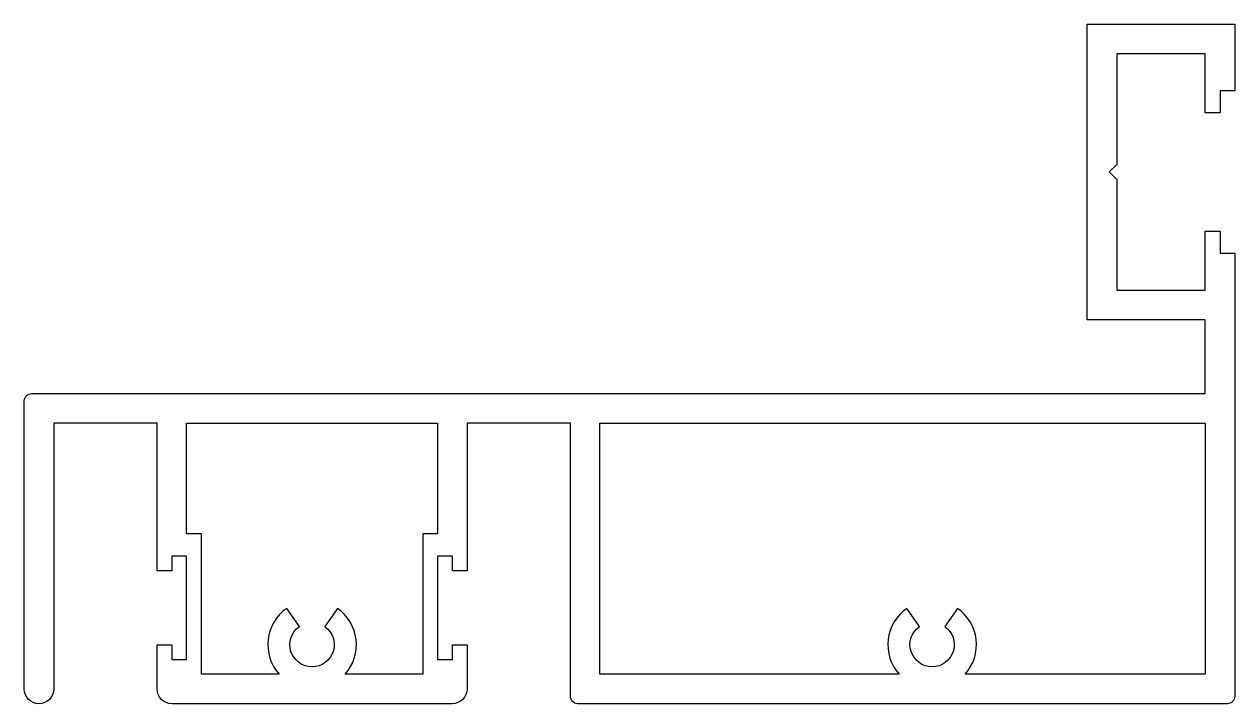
# Model space of a CAD drawing. Extents: x 196.1 to 278.1, y 225.6 to 271.6.
import ezdxf

# ---------------------------------------------------------------- set-up
doc = ezdxf.new("R2010")
doc.units = 0
doc.layers.add('ANA', color=220, linetype='CONTINUOUS')

msp = doc.modelspace()

# ---------------------------------------------------------------- linework, layer by layer
at = {"layer": 'ANA'}
for points in [[(226.11, 234.587), (225.11, 234.587), (225.11, 235.587), (224.11, 235.587), (224.11, 228.587), (225.11, 228.587), (225.11, 229.587), (226.11, 229.587), (226.11, 226.587, -0.414214), (225.11, 225.587), (206.11, 225.587, -0.414214), (205.11, 226.587), (205.11, 229.587), (206.11, 229.587), (206.11, 228.587), (207.11, 228.587), (207.11, 235.587), (206.11, 235.587), (206.11, 234.587), (205.11, 234.587), (205.11, 244.587), (198.11, 244.587), (198.11, 226.587, -1), (196.11, 226.587), (196.11, 246.087, -0.414214), (196.61, 246.587), (276.11, 246.587), (276.11, 251.587), (268.11, 251.587), (268.11, 271.587), (278.11, 271.587), (278.11, 267.087), (277.11, 267.087), (277.11, 265.587), (276.11, 265.587), (276.11, 269.587), (270.11, 269.587), (270.11, 262.087), (269.61, 261.587), (270.11, 261.087), (270.11, 253.587), (276.11, 253.587), (276.11, 257.587), (277.11, 257.587), (277.11, 256.087), (278.11, 256.087), (278.11, 226.087, -0.414214), (277.61, 225.587), (233.61, 225.587, -0.414214), (233.11, 226.087), (233.11, 244.587), (226.11, 244.587)], [(214.75, 230.816), (213.89, 232.045, 0.449472), (213.374, 227.587), (208.11, 227.587), (208.11, 237.087), (207.11, 237.087), (207.11, 244.587), (224.11, 244.587), (224.11, 237.087), (223.11, 237.087), (223.11, 227.587), (217.846, 227.587, 0.449472), (217.331, 232.045), (216.471, 230.816, -3.171595)], [(256.75, 230.816), (255.89, 232.045, 0.449472), (255.374, 227.587), (235.11, 227.587), (235.11, 244.587), (276.11, 244.587), (276.11, 227.587), (259.846, 227.587, 0.449472), (259.331, 232.045), (258.471, 230.816, -3.171595)]]:
    msp.add_lwpolyline(points, format="xyb", close=True, dxfattribs=at)

doc.saveas('drawing.dxf')
